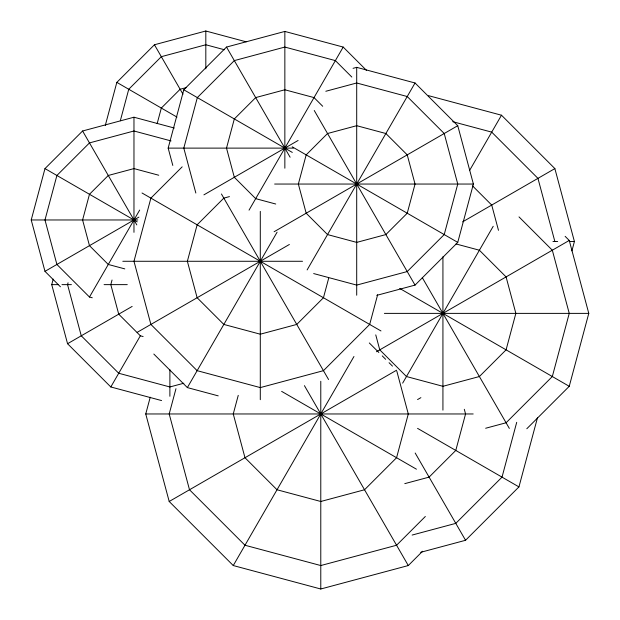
<?xml version="1.0" encoding="UTF-8"?>
<svg xmlns="http://www.w3.org/2000/svg" width="620" height="620" viewBox="0 0 620 620"><rect width="100%" height="100%" fill="white"/><g stroke="black" fill="none" stroke-linecap="round" stroke-linejoin="round"><path stroke-width="0.93" d="M60.427 286.789L44.981 271.343L31.217 219.968L44.981 168.594L82.592 130.991L133.967 117.219L174.328 128.038M161.58 400.567L110.809 386.965L67.557 343.72L51.731 284.634L53.212 279.101M105.276 125.488L116.831 82.375L154.442 44.764L205.817 31L246.179 41.819M68.06 282.774L67.557 284.634L81.267 335.8L118.722 373.256L169.888 386.965L183.846 383.23M120.311 120.768L128.751 89.257L161.324 56.684L205.817 44.764L224.355 49.732M112.05 280.023L110.809 284.634L118.722 314.177L140.352 335.8L143.119 336.544M157.147 123.659L161.324 108.058L180.125 89.257L186.55 87.536M172.809 165.439L168.167 148.118L183.799 89.776L226.509 47.066L284.851 31.434L343.193 47.066L366.552 70.424M422.607 551.234L408.293 565.548L320.78 589L233.26 565.548L169.198 501.487L145.746 413.966L150.234 397.211M175.964 388.709L169.198 413.966L189.503 489.761L244.985 545.244L320.78 565.548L396.567 545.244L425.336 516.476M238.251 395.351L233.26 413.966L244.985 457.731L277.024 489.761L320.78 501.487L364.537 489.761L396.567 457.731L408.293 413.966L396.815 371.14M328.709 278.109L323.454 297.74L296.755 324.43L260.292 334.203L223.828 324.43L197.137 297.74L187.364 261.276L197.137 224.812L223.828 198.113L229.439 196.61M377.65 294.709L369.683 324.43L323.454 370.667L260.292 387.593L197.137 370.667L150.9 324.43L133.974 261.276L150.9 198.113L182.172 166.842M376.759 295.36L415.043 285.099L457.754 242.389L473.393 184.047L457.754 125.697L415.043 82.987L356.702 67.355L353.059 68.332M516.708 422.329L502.022 477.129L455.785 523.365L412.137 535.06M571.911 250.875L574.414 241.529L554.869 168.594L501.487 115.212L428.552 95.666M420.678 552.312L465.558 540.284L518.948 486.901L537.486 417.71M526.806 428.746L569.245 386.306L588.783 313.379L569.245 240.444L565.138 236.344M92.256 297.778L89.474 297.034L139.671 210.079M110.809 386.965L140.352 335.8M249.038 210.149L343.193 47.066M218.217 395.862L187.364 387.593L277.086 232.19M307.125 269.917L415.043 82.987M233.26 565.548L353.958 356.5M469.789 170.113L501.487 115.212M402.651 383.144L493.218 226.277M44.981 271.343L138.903 217.116M203.91 194.85L298.104 140.469M67.557 343.72L132.145 306.427M274.118 231.725L457.754 125.697M137.198 332.343L289.377 244.481M462.629 221.851L554.869 168.594M376.464 351.749L569.245 240.444M169.198 501.487L396.567 370.21M417.562 399.575L420.887 397.653M325.826 91.264L356.702 82.987L407.232 96.526L444.222 133.517L457.754 184.047L444.222 234.569L407.232 271.56L356.702 285.099L313.666 273.567M485.654 428.25L506.083 422.77L552.319 376.534L569.245 313.379L552.319 250.217L519.002 216.899M404.782 483.639L429.094 477.129L455.785 450.438L465.558 413.966L464.303 409.293M168.167 148.118L293.462 148.118M274.629 184.047L473.393 184.047M31.217 219.968L137.772 219.968M552.962 241.529L557.667 241.529M569.764 241.529L574.414 241.529M122.807 261.276L302.513 261.276M51.731 284.634L58.249 284.634M61.969 284.634L71.401 284.634M104.083 284.634L127.27 284.634M384.392 313.379L588.783 313.379M145.746 413.966L473.184 413.966M452.701 121.675L491.714 132.13L537.951 178.366L554.869 241.529M171.042 140.918L133.967 130.991L89.474 142.91L56.901 175.475L44.981 219.968L56.901 264.461L89.474 297.034M456.018 243.954L479.392 250.217L506.083 276.915L515.856 313.379L506.083 349.843L479.392 376.534L442.928 386.306L406.464 376.534L379.765 349.843L375.759 334.885M275.737 204.019L255.68 198.648L234.321 177.289L226.509 148.118L234.321 118.947L255.68 97.588L284.851 89.776L314.022 97.588L322.702 106.268M158.736 175.235L133.967 168.594L108.275 175.475L89.474 194.285L82.592 219.968L89.474 245.66L108.275 264.461L124.791 268.886M292.206 146.808L457.754 242.389M183.799 89.776L292.307 152.419M116.831 82.375L176.979 117.102M399.714 288.424L569.245 386.306M142.034 192.998L380.967 330.948M44.981 168.594L137.26 221.875M417.562 428.366L518.948 486.901M281.635 391.367L416.446 469.2M472.549 185.899L491.714 205.057L498.48 230.307M351.819 77.043L335.381 60.605L284.851 47.066L234.321 60.605L197.338 97.588L183.799 148.118L195.835 193.029M369.303 342.953L378.851 352.493M382.253 355.896L385.663 359.305M389.073 362.716L392.476 366.126M153.822 354.051L187.364 387.593M422.298 277.644L509.338 428.412M314.247 110.5L415.043 285.099M226.509 47.066L290.113 157.232M415.183 453.026L465.558 540.284M154.442 44.764L182.985 94.201M221.441 193.99L328.569 379.533M304.428 385.656L408.293 565.548M82.592 130.991L136.819 224.913M442.928 256.757L442.928 410.138M356.702 67.355L356.702 295.213M320.78 381.269L320.78 589M284.851 31.434L284.851 168.206M260.292 211.374L260.292 399.691M205.817 31L205.817 68.874M169.888 369.667L169.888 396.281M133.967 117.219L133.967 232.337M306.179 154.876L298.36 184.047L306.179 213.218L327.531 234.569L356.702 242.389L385.873 234.569L407.232 213.218L415.043 184.047L407.232 154.876L385.873 133.517L356.702 125.697L327.531 133.517L306.179 154.876"/></g></svg>
